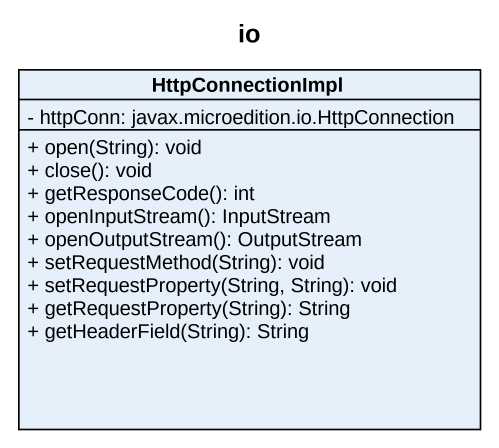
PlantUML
@startuml
title io
hide circle
hide empty members
skinparam classAttributeIconSize 0
class HttpConnectionImpl {
  - httpConn: javax.microedition.io.HttpConnection
  + open(String): void
  + close(): void
  + getResponseCode(): int
  + openInputStream(): InputStream
  + openOutputStream(): OutputStream
  + setRequestMethod(String): void
  + setRequestProperty(String, String): void
  + getRequestProperty(String): String
  + getHeaderField(String): String
}
@enduml
